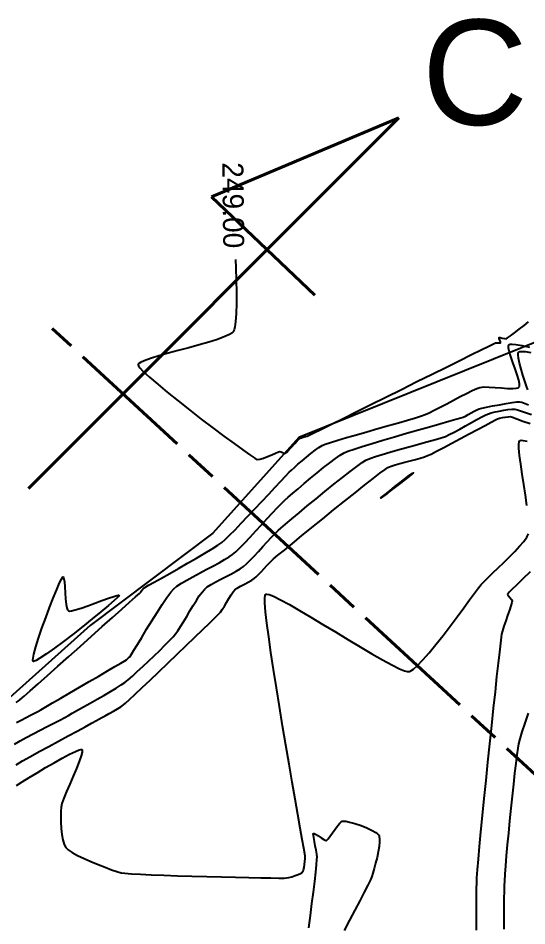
# Model space of a CAD drawing. Header units: metres. Extents: x 708931 to 723899, y 5405153 to 5413472.
# Drawn here: x 710296.5 to 710393.2, y 5412437.9 to 5412610.5 of the extents above; entities that cross this region are included whole.
import ezdxf

# ---------------------------------------------------------------- set-up
doc = ezdxf.new("R2010")
doc.units = ezdxf.units.M
doc.header["$LTSCALE"] = 12.7
doc.header["$MEASUREMENT"] = 0
doc.linetypes.add('ACAD_ISO08W100', pattern=[36, 24, -3, 6, -3])
for name, color, linetype in [('CONT-MJR1', 252, 'Continuous'), ('CONT-MNR1', 251, 'Continuous'), ('contornos2', 7, 'Continuous')]:
    doc.layers.add(name, color=color, linetype=linetype)
doc.layers.add('corte', color=214, linetype='ACAD_ISO08W100', lineweight=40)

msp = doc.modelspace()

# ---------------------------------------------------------------- linework, layer by layer
at = {"layer": 'CONT-MJR1', "elevation": 245, "flags": 128}
for points in [[(710296.08, 5412468.57), (710297.3, 5412469.28), (710298.8, 5412470.12), (710300.49, 5412471.06), (710302.3, 5412472.05), (710304.16, 5412473.06), (710305.98, 5412474.05), (710307.69, 5412474.97), (710309.21, 5412475.79), (710310.45, 5412476.47), (710311.36, 5412476.95), (710311.84, 5412477.22), (710312.37, 5412477.52), (710313.05, 5412477.89), (710313.81, 5412478.31), (710314.59, 5412478.76), (710315.34, 5412479.19), (710316, 5412479.6), (710316.5, 5412479.94), (710316.89, 5412480.28), (710317.65, 5412480.98), (710318.72, 5412481.97), (710320.04, 5412483.22), (710321.56, 5412484.65), (710323.21, 5412486.22), (710324.95, 5412487.88), (710326.71, 5412489.56), (710328.44, 5412491.22), (710330.08, 5412492.8), (710331.58, 5412494.25), (710332.87, 5412495.5), (710333.9, 5412496.52), (710334.62, 5412497.23), (710334.97, 5412497.6), (710335.3, 5412498.07), (710335.7, 5412498.69), (710336.12, 5412499.41), (710336.55, 5412500.15), (710336.97, 5412500.84), (710337.36, 5412501.41), (710337.68, 5412501.8), (710338.13, 5412502.14), (710338.76, 5412502.51), (710339.49, 5412502.89), (710340.23, 5412503.27), (710340.88, 5412503.63), (710341.36, 5412503.95), (710341.73, 5412504.28), (710342.2, 5412504.75), (710342.72, 5412505.31), (710343.26, 5412505.9), (710343.78, 5412506.47), (710344.25, 5412506.97), (710344.64, 5412507.35), (710345.04, 5412507.68), (710345.88, 5412508.38), (710347.09, 5412509.38), (710348.62, 5412510.63), (710350.38, 5412512.07), (710352.33, 5412513.65), (710354.38, 5412515.32), (710356.47, 5412517.01), (710358.55, 5412518.68), (710360.53, 5412520.27), (710362.36, 5412521.72), (710363.96, 5412522.97), (710365.28, 5412523.99), (710366.24, 5412524.7), (710366.77, 5412525.06), (710367.38, 5412525.32), (710368.16, 5412525.59), (710369.05, 5412525.85), (710370.03, 5412526.12), (710371.02, 5412526.37), (710372, 5412526.62), (710372.91, 5412526.87), (710373.71, 5412527.1), (710374.34, 5412527.33), (710375, 5412527.64), (710376.05, 5412528.17), (710377.39, 5412528.87), (710378.93, 5412529.68), (710380.57, 5412530.57), (710382.24, 5412531.46), (710383.83, 5412532.32), (710385.26, 5412533.09), (710386.43, 5412533.72), (710387.26, 5412534.15), (710387.64, 5412534.34), (710388.03, 5412534.45), (710388.55, 5412534.56), (710389.1, 5412534.66), (710389.62, 5412534.73), (710390.02, 5412534.75), (710390.45, 5412534.63), (710391.3, 5412534.33), (710392.46, 5412533.9), (710393.81, 5412533.42)], [(710393.43, 5412478.39), (710392.79, 5412476.46), (710392.26, 5412474.8), (710391.86, 5412473.47), (710391.62, 5412472.56), (710391.47, 5412471.69), (710391.29, 5412470.43), (710391.09, 5412468.83), (710390.87, 5412466.96), (710390.64, 5412464.87), (710390.4, 5412462.62), (710390.16, 5412460.28), (710389.92, 5412457.91), (710389.69, 5412455.57), (710389.49, 5412453.32), (710389.3, 5412451.23), (710389.14, 5412449.34), (710389.02, 5412447.73), (710388.93, 5412446.45), (710388.89, 5412445.58), (710388.88, 5412445.43), (710388.88, 5412445.06), (710388.86, 5412444.39), (710388.84, 5412443.25), (710388.82, 5412441.53), (710388.8, 5412439.52), (710388.8, 5412437.31)]]:
    msp.add_lwpolyline(points, dxfattribs=at)
at = {"layer": 'CONT-MNR1', "flags": 128}
for points, elevation in [([(710337.83, 5412564.6), (710337.89, 5412563.05), (710337.95, 5412560.67), (710337.98, 5412558.38), (710337.98, 5412556.24), (710337.93, 5412554.34), (710337.82, 5412552.77), (710337.68, 5412551.79), (710337.55, 5412551.26), (710337.44, 5412551), (710337.38, 5412550.91), (710337.31, 5412550.82), (710337.1, 5412550.64), (710336.64, 5412550.35), (710335.79, 5412549.95), (710334.4, 5412549.44), (710332.73, 5412548.91), (710330.87, 5412548.37), (710328.9, 5412547.84), (710326.91, 5412547.31), (710324.98, 5412546.79), (710323.2, 5412546.29), (710321.65, 5412545.82), (710320.42, 5412545.38), (710319.73, 5412545.06), (710319.41, 5412544.84), (710319.29, 5412544.7), (710319.27, 5412544.63), (710319.27, 5412544.57), (710319.35, 5412544.4), (710319.62, 5412544.02), (710320.26, 5412543.34), (710321.45, 5412542.24), (710323.01, 5412540.89), (710324.84, 5412539.37), (710326.89, 5412537.73), (710329.07, 5412536.02), (710331.3, 5412534.29), (710333.51, 5412532.62), (710335.61, 5412531.04), (710337.54, 5412529.62), (710339.21, 5412528.41), (710340.55, 5412527.47), (710341.48, 5412526.85), (710341.93, 5412526.61), (710342.43, 5412526.65), (710343.13, 5412526.85), (710343.92, 5412527.15), (710344.72, 5412527.49), (710345.44, 5412527.81), (710345.97, 5412528.05), (710346.24, 5412528.14), (710346.46, 5412528.07), (710346.75, 5412527.93), (710347.03, 5412527.79), (710347.24, 5412527.75), (710347.49, 5412527.95), (710347.96, 5412528.42), (710348.53, 5412529.03), (710349.1, 5412529.64), (710349.54, 5412530.12), (710349.74, 5412530.34), (710349.85, 5412530.44), (710350, 5412530.56), (710350.12, 5412530.65), (710350.33, 5412530.71), (710350.7, 5412530.82), (710351.11, 5412530.94), (710351.42, 5412531.04), (710351.78, 5412531.21), (710352.72, 5412531.67), (710354.16, 5412532.39), (710356.03, 5412533.31), (710358.26, 5412534.42), (710360.78, 5412535.67), (710363.52, 5412537.03), (710366.4, 5412538.46), (710369.36, 5412539.93), (710372.31, 5412541.4), (710375.19, 5412542.83), (710377.92, 5412544.18), (710380.44, 5412545.43), (710382.67, 5412546.53), (710384.53, 5412547.46), (710385.96, 5412548.16), (710386.89, 5412548.61), (710387.23, 5412548.78), (710387.55, 5412548.78), (710387.95, 5412548.75), (710388.19, 5412548.79), (710388.17, 5412548.98), (710388.06, 5412549.31), (710387.95, 5412549.63), (710387.94, 5412549.81), (710388.14, 5412549.8), (710388.54, 5412549.69), (710388.97, 5412549.58), (710389.28, 5412549.55), (710389.55, 5412549.71), (710390.11, 5412550.11), (710390.87, 5412550.67), (710391.76, 5412551.35), (710392.68, 5412552.07), (710393.54, 5412552.79)], 249), ([(710296.11, 5412480.38), (710296.48, 5412480.62), (710296.81, 5412480.9), (710297.6, 5412481.59), (710298.78, 5412482.64), (710300.29, 5412483.97), (710302.06, 5412485.54), (710304.02, 5412487.29), (710306.11, 5412489.15), (710308.26, 5412491.07), (710310.41, 5412492.98), (710312.48, 5412494.84), (710314.43, 5412496.57), (710316.17, 5412498.13), (710317.65, 5412499.45), (710318.79, 5412500.47), (710319.53, 5412501.14), (710319.81, 5412501.39), (710319.96, 5412501.62), (710320.13, 5412501.91), (710320.28, 5412502.13), (710320.56, 5412502.29), (710321.28, 5412502.7), (710322.36, 5412503.3), (710323.73, 5412504.06), (710325.29, 5412504.94), (710326.98, 5412505.89), (710328.7, 5412506.87), (710330.39, 5412507.85), (710331.97, 5412508.77), (710333.34, 5412509.6), (710334.44, 5412510.3), (710335.19, 5412510.83), (710335.81, 5412511.37), (710336.67, 5412512.2), (710337.71, 5412513.25), (710338.9, 5412514.47), (710340.18, 5412515.81), (710341.51, 5412517.21), (710342.84, 5412518.64), (710344.14, 5412520.02), (710345.35, 5412521.32), (710346.43, 5412522.48), (710347.34, 5412523.45), (710348.03, 5412524.17), (710348.46, 5412524.59), (710349, 5412525.08), (710349.68, 5412525.68), (710350.46, 5412526.35), (710351.29, 5412527.05), (710352.13, 5412527.74), (710352.94, 5412528.36), (710353.67, 5412528.88), (710354.28, 5412529.25), (710354.86, 5412529.48), (710355.88, 5412529.82), (710357.26, 5412530.25), (710358.93, 5412530.75), (710360.8, 5412531.29), (710362.8, 5412531.87), (710364.86, 5412532.46), (710366.88, 5412533.04), (710368.8, 5412533.59), (710370.54, 5412534.09), (710372.02, 5412534.53), (710373.15, 5412534.89), (710373.87, 5412535.14), (710374.63, 5412535.47), (710375.61, 5412535.96), (710376.75, 5412536.55), (710378, 5412537.2), (710379.28, 5412537.89), (710380.55, 5412538.56), (710381.74, 5412539.17), (710382.8, 5412539.69), (710383.67, 5412540.08), (710384.29, 5412540.3), (710385.03, 5412540.38), (710386.03, 5412540.36), (710387.18, 5412540.28), (710388.38, 5412540.19), (710389.53, 5412540.11), (710390.55, 5412540.1), (710391.19, 5412540.15), (710391.54, 5412540.25), (710391.7, 5412540.35), (710391.76, 5412540.4), (710391.79, 5412540.47), (710391.83, 5412540.64), (710391.82, 5412541.01), (710391.69, 5412541.66), (710391.38, 5412542.69), (710390.97, 5412543.85), (710390.54, 5412545.05), (710390.14, 5412546.2), (710389.84, 5412547.21), (710389.71, 5412547.85), (710389.71, 5412548.2), (710389.75, 5412548.36), (710389.79, 5412548.41), (710389.84, 5412548.45), (710390.01, 5412548.51), (710390.39, 5412548.53), (710391.12, 5412548.47), (710392.3, 5412548.27), (710393.7, 5412547.98)], 248), ([(710393.38, 5412539.81), (710393.14, 5412540.54), (710392.81, 5412541.5), (710392.45, 5412542.61), (710392.11, 5412543.76), (710391.81, 5412544.88), (710391.61, 5412545.85), (710391.54, 5412546.47), (710391.56, 5412546.81), (710391.61, 5412546.96), (710391.65, 5412547.02), (710391.7, 5412547.06), (710391.86, 5412547.11), (710392.22, 5412547.15), (710392.89, 5412547.1), (710393.95, 5412546.93)], 247), ([(710296.14, 5412476.6), (710297.05, 5412477.07), (710297.97, 5412477.53), (710298.84, 5412477.97), (710299.61, 5412478.35), (710300.22, 5412478.68), (710300.76, 5412478.99), (710301.73, 5412479.55), (710303.03, 5412480.31), (710304.58, 5412481.21), (710306.32, 5412482.22), (710308.15, 5412483.29), (710310, 5412484.37), (710311.79, 5412485.42), (710313.44, 5412486.39), (710314.88, 5412487.22), (710316.01, 5412487.89), (710316.77, 5412488.34), (710317.07, 5412488.52), (710317.25, 5412488.67), (710317.48, 5412488.89), (710317.7, 5412489.1), (710317.86, 5412489.28), (710318.05, 5412489.58), (710318.5, 5412490.33), (710319.16, 5412491.43), (710319.97, 5412492.78), (710320.91, 5412494.31), (710321.9, 5412495.92), (710322.91, 5412497.53), (710323.88, 5412499.03), (710324.76, 5412500.33), (710325.51, 5412501.36), (710326.08, 5412502.02), (710326.68, 5412502.5), (710327.52, 5412503.06), (710328.54, 5412503.67), (710329.71, 5412504.32), (710330.96, 5412504.99), (710332.23, 5412505.67), (710333.49, 5412506.33), (710334.67, 5412506.97), (710335.73, 5412507.56), (710336.6, 5412508.09), (710337.24, 5412508.53), (710337.85, 5412509.07), (710338.64, 5412509.83), (710339.57, 5412510.78), (710340.59, 5412511.85), (710341.67, 5412513.01), (710342.77, 5412514.2), (710343.85, 5412515.37), (710344.87, 5412516.46), (710345.79, 5412517.44), (710346.58, 5412518.25), (710347.19, 5412518.84), (710347.82, 5412519.41), (710348.67, 5412520.15), (710349.69, 5412521.03), (710350.84, 5412522.01), (710352.06, 5412523.03), (710353.32, 5412524.06), (710354.56, 5412525.06), (710355.74, 5412525.98), (710356.81, 5412526.78), (710357.73, 5412527.42), (710358.45, 5412527.85), (710359.17, 5412528.16), (710360.36, 5412528.58), (710361.92, 5412529.08), (710363.78, 5412529.66), (710365.85, 5412530.28), (710368.06, 5412530.92), (710370.33, 5412531.58), (710372.58, 5412532.22), (710374.72, 5412532.83), (710376.68, 5412533.38), (710378.38, 5412533.86), (710379.73, 5412534.25), (710380.66, 5412534.52), (710381.09, 5412534.66), (710381.51, 5412534.86), (710382.03, 5412535.14), (710382.6, 5412535.47), (710383.17, 5412535.79), (710383.7, 5412536.07), (710384.12, 5412536.25), (710384.63, 5412536.38), (710385.53, 5412536.57), (710386.7, 5412536.79), (710388, 5412537.02), (710389.29, 5412537.24), (710390.44, 5412537.42), (710391.31, 5412537.54), (710391.78, 5412537.58), (710392.25, 5412537.47), (710392.89, 5412537.24), (710393.54, 5412537)], 247), ([(710295.79, 5412472.47), (710296.83, 5412473.08), (710298.03, 5412473.75), (710299.32, 5412474.45), (710300.67, 5412475.15), (710302, 5412475.84), (710303.25, 5412476.49), (710304.38, 5412477.07), (710305.33, 5412477.57), (710306.03, 5412477.95), (710306.77, 5412478.37), (710307.75, 5412478.91), (710308.9, 5412479.55), (710310.16, 5412480.26), (710311.47, 5412481), (710312.78, 5412481.75), (710314.02, 5412482.47), (710315.14, 5412483.15), (710316.08, 5412483.75), (710316.78, 5412484.23), (710317.4, 5412484.73), (710318.2, 5412485.42), (710319.13, 5412486.26), (710320.16, 5412487.21), (710321.25, 5412488.23), (710322.34, 5412489.28), (710323.4, 5412490.31), (710324.38, 5412491.29), (710325.24, 5412492.16), (710325.93, 5412492.89), (710326.42, 5412493.44), (710326.86, 5412494.04), (710327.37, 5412494.82), (710327.93, 5412495.74), (710328.53, 5412496.75), (710329.15, 5412497.8), (710329.76, 5412498.84), (710330.36, 5412499.82), (710330.92, 5412500.69), (710331.44, 5412501.4), (710331.88, 5412501.91), (710332.44, 5412502.36), (710333.19, 5412502.84), (710334.07, 5412503.34), (710335.04, 5412503.86), (710336.04, 5412504.38), (710337.02, 5412504.88), (710337.92, 5412505.37), (710338.7, 5412505.83), (710339.3, 5412506.24), (710339.87, 5412506.74), (710340.56, 5412507.42), (710341.34, 5412508.23), (710342.17, 5412509.12), (710343.02, 5412510.05), (710343.85, 5412510.96), (710344.64, 5412511.81), (710345.34, 5412512.53), (710345.91, 5412513.09), (710346.45, 5412513.57), (710347.34, 5412514.33), (710348.51, 5412515.32), (710349.9, 5412516.48), (710351.46, 5412517.78), (710353.12, 5412519.14), (710354.82, 5412520.53), (710356.51, 5412521.89), (710358.12, 5412523.17), (710359.6, 5412524.32), (710360.88, 5412525.29), (710361.9, 5412526.01), (710362.61, 5412526.45), (710363.36, 5412526.78), (710364.4, 5412527.16), (710365.68, 5412527.57), (710367.13, 5412528), (710368.7, 5412528.44), (710370.33, 5412528.89), (710371.94, 5412529.33), (710373.48, 5412529.75), (710374.89, 5412530.13), (710376.11, 5412530.48), (710377.07, 5412530.77), (710377.71, 5412530.99), (710378.45, 5412531.33), (710379.38, 5412531.8), (710380.43, 5412532.37), (710381.54, 5412532.98), (710382.65, 5412533.6), (710383.71, 5412534.19), (710384.64, 5412534.69), (710385.38, 5412535.08), (710385.88, 5412535.29), (710386.43, 5412535.46), (710387.15, 5412535.63), (710387.95, 5412535.81), (710388.8, 5412535.96), (710389.61, 5412536.08), (710390.33, 5412536.15), (710390.9, 5412536.16), (710391.45, 5412536.06), (710392.21, 5412535.81), (710393.12, 5412535.48), (710394.07, 5412535.13)], 246), ([(710393.2, 5412517.82), (710392.92, 5412519.79), (710392.61, 5412521.82), (710392.31, 5412523.82), (710392.04, 5412525.71), (710391.83, 5412527.38), (710391.71, 5412528.74), (710391.7, 5412529.54), (710391.75, 5412529.95), (710391.81, 5412530.12), (710391.86, 5412530.17), (710391.93, 5412530.21), (710392.12, 5412530.26), (710392.53, 5412530.23), (710393.26, 5412530.05)], 244), ([(710296.16, 5412464.64), (710297.24, 5412465.31), (710298.58, 5412466.14), (710300.09, 5412467.05), (710301.7, 5412468.01), (710303.32, 5412468.95), (710304.86, 5412469.82), (710306.25, 5412470.56), (710307.39, 5412471.11), (710308.07, 5412471.39), (710308.41, 5412471.48), (710308.55, 5412471.48), (710308.6, 5412471.46), (710308.63, 5412471.41), (710308.66, 5412471.27), (710308.63, 5412470.93), (710308.46, 5412470.26), (710308.07, 5412469.15), (710307.54, 5412467.83), (710306.94, 5412466.38), (710306.3, 5412464.9), (710305.7, 5412463.48), (710305.18, 5412462.21), (710304.81, 5412461.18), (710304.63, 5412460.49), (710304.58, 5412459.73), (710304.57, 5412458.75), (710304.6, 5412457.64), (710304.68, 5412456.47), (710304.81, 5412455.32), (710304.99, 5412454.27), (710305.23, 5412453.41), (710305.53, 5412452.8), (710305.99, 5412452.38), (710306.76, 5412451.89), (710307.79, 5412451.33), (710309, 5412450.74), (710310.32, 5412450.15), (710311.68, 5412449.58), (710313, 5412449.06), (710314.23, 5412448.61), (710315.27, 5412448.26), (710316.07, 5412448.04), (710316.77, 5412447.94), (710318.01, 5412447.84), (710319.71, 5412447.75), (710321.79, 5412447.65), (710324.17, 5412447.56), (710326.78, 5412447.47), (710329.52, 5412447.38), (710332.33, 5412447.3), (710335.12, 5412447.23), (710337.81, 5412447.17), (710340.33, 5412447.12), (710342.59, 5412447.07), (710344.52, 5412447.04), (710346.03, 5412447.02), (710347.05, 5412447.02), (710347.49, 5412447.04), (710347.94, 5412447.13), (710348.51, 5412447.28), (710349.14, 5412447.48), (710349.75, 5412447.71), (710350.15, 5412447.9), (710350.39, 5412448.04), (710350.5, 5412448.13), (710350.55, 5412448.18), (710350.58, 5412448.23), (710350.65, 5412448.35), (710350.74, 5412448.6), (710350.84, 5412449), (710350.93, 5412449.59), (710351, 5412450.19), (710351.03, 5412450.74), (710351.04, 5412451.16), (710350.98, 5412451.6), (710350.8, 5412452.69), (710350.51, 5412454.35), (710350.13, 5412456.5), (710349.68, 5412459.08), (710349.16, 5412462.03), (710348.6, 5412465.25), (710348, 5412468.7), (710347.39, 5412472.28), (710346.77, 5412475.94), (710346.16, 5412479.61), (710345.57, 5412483.2), (710345.03, 5412486.65), (710344.54, 5412489.9), (710344.12, 5412492.86), (710343.78, 5412495.47), (710343.53, 5412497.66), (710343.4, 5412499.35), (710343.39, 5412500.3), (710343.43, 5412500.75), (710343.49, 5412500.92), (710343.53, 5412500.96), (710343.59, 5412500.99), (710343.78, 5412501), (710344.2, 5412500.91), (710345.01, 5412500.6), (710346.36, 5412499.93), (710348.05, 5412499.02), (710350, 5412497.9), (710352.15, 5412496.63), (710354.44, 5412495.25), (710356.81, 5412493.82), (710359.18, 5412492.38), (710361.5, 5412490.98), (710363.71, 5412489.68), (710365.74, 5412488.52), (710367.53, 5412487.55), (710369.01, 5412486.82), (710369.93, 5412486.44), (710370.44, 5412486.29), (710370.7, 5412486.27), (710370.8, 5412486.28), (710370.91, 5412486.31), (710371.17, 5412486.42), (710371.62, 5412486.73), (710372.35, 5412487.37), (710373.42, 5412488.48), (710374.62, 5412489.86), (710375.92, 5412491.44), (710377.27, 5412493.16), (710378.62, 5412494.94), (710379.94, 5412496.7), (710381.19, 5412498.38), (710382.31, 5412499.91), (710383.27, 5412501.21), (710384.03, 5412502.21), (710384.54, 5412502.84), (710385.09, 5412503.42), (710385.84, 5412504.17), (710386.75, 5412505.04), (710387.76, 5412506.01), (710388.83, 5412507.03), (710389.89, 5412508.08), (710390.91, 5412509.11), (710391.83, 5412510.1), (710392.61, 5412511.02), (710393.19, 5412511.82), (710393.52, 5412512.47)], 244), ([(710393.82, 5412505.23), (710392.46, 5412503.91), (710391.29, 5412502.77), (710390.37, 5412501.86), (710389.85, 5412501.35), (710389.63, 5412501.11), (710389.55, 5412501.02), (710389.54, 5412501), (710389.55, 5412500.96), (710389.59, 5412500.85), (710389.72, 5412500.66), (710389.96, 5412500.37), (710390.27, 5412500), (710390.43, 5412499.7), (710390.37, 5412499.4), (710390.17, 5412498.78), (710389.88, 5412497.94), (710389.54, 5412496.96), (710389.18, 5412495.92), (710388.85, 5412494.92), (710388.57, 5412494.04), (710388.4, 5412493.37), (710388.32, 5412492.82), (710388.18, 5412491.67), (710387.98, 5412489.99), (710387.74, 5412487.85), (710387.46, 5412485.32), (710387.15, 5412482.45), (710386.82, 5412479.33), (710386.47, 5412476.01), (710386.11, 5412472.57), (710385.75, 5412469.07), (710385.39, 5412465.58), (710385.05, 5412462.16), (710384.72, 5412458.89), (710384.42, 5412455.83), (710384.16, 5412453.05), (710383.94, 5412450.62), (710383.77, 5412448.6), (710383.65, 5412447.07), (710383.6, 5412446.08), (710383.59, 5412445.13), (710383.57, 5412443.71), (710383.57, 5412441.86), (710383.57, 5412439.65), (710383.58, 5412437.13)], 244), ([(710351.72, 5412437.57), (710352.05, 5412439.88), (710352.35, 5412442.17), (710352.62, 5412444.36), (710352.86, 5412446.37), (710353.05, 5412448.12), (710353.19, 5412449.54), (710353.28, 5412450.53), (710353.32, 5412451.02), (710353.27, 5412451.57), (710353.14, 5412452.31), (710352.98, 5412453.15), (710352.81, 5412453.98), (710352.67, 5412454.72), (710352.61, 5412455.17), (710352.6, 5412455.39), (710352.62, 5412455.48), (710352.64, 5412455.5), (710352.68, 5412455.52), (710352.79, 5412455.5), (710353.03, 5412455.37), (710353.47, 5412455.08), (710354.1, 5412454.66), (710354.58, 5412454.36), (710354.88, 5412454.21), (710355.03, 5412454.18), (710355.1, 5412454.18), (710355.14, 5412454.2), (710355.24, 5412454.27), (710355.44, 5412454.48), (710355.76, 5412454.91), (710356.23, 5412455.59), (710356.74, 5412456.34), (710357.25, 5412457.04), (710357.64, 5412457.48), (710357.9, 5412457.72), (710358.06, 5412457.81), (710358.13, 5412457.84), (710358.2, 5412457.85), (710358.39, 5412457.85), (710358.78, 5412457.81), (710359.47, 5412457.67), (710360.52, 5412457.38), (710361.67, 5412456.99), (710362.8, 5412456.55), (710363.82, 5412456.07), (710364.47, 5412455.69), (710364.83, 5412455.41), (710365, 5412455.24), (710365.05, 5412455.15), (710365.09, 5412455.07), (710365.15, 5412454.88), (710365.2, 5412454.52), (710365.2, 5412453.91), (710365.11, 5412453), (710364.93, 5412451.98), (710364.71, 5412450.9), (710364.45, 5412449.84), (710364.18, 5412448.85), (710363.94, 5412447.98), (710363.74, 5412447.31), (710363.48, 5412446.7), (710362.98, 5412445.68), (710362.29, 5412444.34), (710361.44, 5412442.72), (710360.49, 5412440.92), (710359.49, 5412439), (710358.48, 5412437.03)], 243)]:
    msp.add_lwpolyline(points, dxfattribs=dict(at, elevation=elevation))
for points, elevation in [([(710371.02, 5412523.53), (710370.99, 5412523.52), (710370.9, 5412523.44), (710370.63, 5412523.24), (710370.09, 5412522.81), (710369.2, 5412522.12), (710368.19, 5412521.34), (710367.18, 5412520.57), (710366.3, 5412519.9), (710365.78, 5412519.5), (710365.53, 5412519.32), (710365.45, 5412519.27), (710365.44, 5412519.26), (710365.45, 5412519.27), (710365.52, 5412519.34), (710365.76, 5412519.53), (710366.27, 5412519.95), (710367.13, 5412520.64), (710368.12, 5412521.44), (710369.12, 5412522.23), (710370.01, 5412522.94), (710370.66, 5412523.44), (710370.94, 5412523.66), (710371.19, 5412523.81), (710371.49, 5412523.97), (710371.66, 5412524.03), (710371.53, 5412523.91), (710371.25, 5412523.7)], 244), ([(710299.34, 5412488.23), (710299.31, 5412488.27), (710299.28, 5412488.42), (710299.31, 5412488.81), (710299.47, 5412489.61), (710299.85, 5412490.97), (710300.37, 5412492.64), (710301.01, 5412494.51), (710301.71, 5412496.48), (710302.44, 5412498.43), (710303.15, 5412500.26), (710303.81, 5412501.87), (710304.36, 5412503.15), (710304.71, 5412503.86), (710304.89, 5412504.18), (710304.98, 5412504.28), (710305.01, 5412504.29), (710305.04, 5412504.27), (710305.11, 5412504.18), (710305.19, 5412503.91), (710305.27, 5412503.33), (710305.34, 5412502.36), (710305.41, 5412501.24), (710305.49, 5412500.09), (710305.61, 5412499.05), (710305.74, 5412498.39), (710305.87, 5412498.04), (710305.98, 5412497.89), (710306.04, 5412497.84), (710306.1, 5412497.81), (710306.26, 5412497.79), (710306.64, 5412497.83), (710307.33, 5412497.99), (710308.43, 5412498.33), (710309.71, 5412498.78), (710311.07, 5412499.27), (710312.41, 5412499.78), (710313.64, 5412500.23), (710314.66, 5412500.58), (710315.25, 5412500.75), (710315.54, 5412500.8), (710315.64, 5412500.78), (710315.67, 5412500.76), (710315.66, 5412500.74), (710315.6, 5412500.63), (710315.34, 5412500.35), (710314.74, 5412499.79), (710313.64, 5412498.83), (710312.22, 5412497.64), (710310.57, 5412496.29), (710308.78, 5412494.86), (710306.93, 5412493.41), (710305.11, 5412492.02), (710303.39, 5412490.74), (710301.87, 5412489.66), (710300.63, 5412488.83), (710299.9, 5412488.4), (710299.53, 5412488.24), (710299.38, 5412488.22)], 248)]:
    msp.add_lwpolyline(points, close=True, dxfattribs=dict(at, elevation=elevation))
at = {"layer": 'contornos2', "color": 30}
msp.add_lwpolyline([(710450.08, 5412245.32), (710458.34, 5412346.91), (710449.35, 5412410.04), (710444.29, 5412430.27), (710451.93, 5412460.42), (710464.98, 5412528.95), (710477.76, 5412544.9), (710527.01, 5412572.77), (710527.01, 5412572.77), (710494.84, 5412602.2), (710494.84, 5412602.2), (710433.89, 5412573.76), (710397.27, 5412549.87), (710349.83, 5412530.75), (710333.49, 5412512.62), (710310.18, 5412495.04), (710293.04, 5412479.73), (710284.53, 5412464.24), (710279.18, 5412445.54), (710280.85, 5412422.33), (710307.3, 5412404.74), (710319.93, 5412400.76), (710327.23, 5412387.33)], dxfattribs=at)
at = {"layer": 'corte', "color": 6, "ltscale": 0.08}
msp.add_line((710514.79, 5412355.86), (710302.94, 5412551.52), dxfattribs=at)
msp.add_line((710514.79, 5412355.86), (710302.94, 5412551.52), dxfattribs=at)
at = {"layer": 'corte', "color": 6}
msp.add_lwpolyline([(710298.43, 5412521.09), (710368.86, 5412591.55), (710333.24, 5412576.52), (710352.89, 5412557.86)], dxfattribs=at)

# ---------------------------------------------------------------- texts
at = {"layer": 'CONT-MNR1', "insert": (710337.35, 5412574.93, 249), "char_height": 4, "attachment_point": 5, "rotation": 270.6571}
msp.add_mtext('{249.00}', dxfattribs=at)
at = {"layer": 'corte', "insert": (710373.23, 5412610.21), "char_height": 20, "width": 758.2044, "attachment_point": 1}
msp.add_mtext('{\\fArial|b0|i0|c0|p34;C}', dxfattribs=at)

doc.saveas('drawing.dxf')
